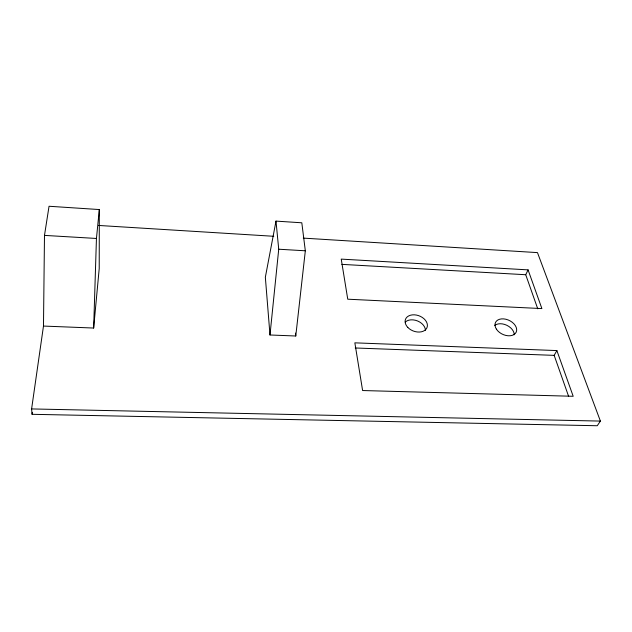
<?xml version="1.0" encoding="UTF-8"?>
<svg xmlns="http://www.w3.org/2000/svg" width="632" height="632" viewBox="0 0 632 632"><rect width="100%" height="100%" fill="white"/><g stroke="black" fill="none" stroke-linecap="round" stroke-linejoin="round"><path stroke-width="0.95" d="M43.482 326.065L44.485 235.396L49.043 206.261L99.319 209.555L99.216 268.529L93.654 328.04L43.482 326.065L31.6 408.928L32.074 414.308L597.248 425.739L600.4 421.086L537.469 252.61L303.281 238.114M93.654 328.04L96.443 238.462L99.319 209.555M269.99 334.984L278.728 249.221L275.994 221.105L301.812 222.796L305.327 250.793L295.768 336.003L269.99 334.984L265.345 277.243L275.994 221.105M32.074 414.308L32.351 412.364M537.745 308.811L525.729 274.73L528.076 269.872L341.24 259.112L347.75 299.197L541.893 308.582L528.076 269.872M568.65 396.446L554.169 355.366L556.879 350.578L354.852 342.836L362.61 390.537L573.192 396.288L556.879 350.578M31.6 408.928L600.4 421.086M355.224 347.979L554.169 355.366M341.817 264.366L525.729 274.73M44.485 235.396L96.443 238.462M278.728 249.221L305.327 250.793M98.608 225.45L273.759 236.289M295.46 333.08L295.768 336.003M494.753 325.409A11.36 7.695 25.1 0 1 506.848 325.306A11.36 7.695 25.1 0 1 514.243 334.755M405.317 321.988A11.455 8.129 20.8 0 1 417.681 321.017A11.455 8.129 20.8 0 1 425.439 330.323M407.782 327.4A11.526 8.129 20.7 0 0 426.774 328.095A11.526 8.129 20.7 0 0 414.205 314.815A11.526 8.129 20.7 0 0 407.782 327.4M496.404 329.146A11.431 7.695 25 0 0 515.206 333.593A11.431 7.695 25 0 0 505.908 319.247A11.431 7.695 25 0 0 496.404 329.146"/></g></svg>
